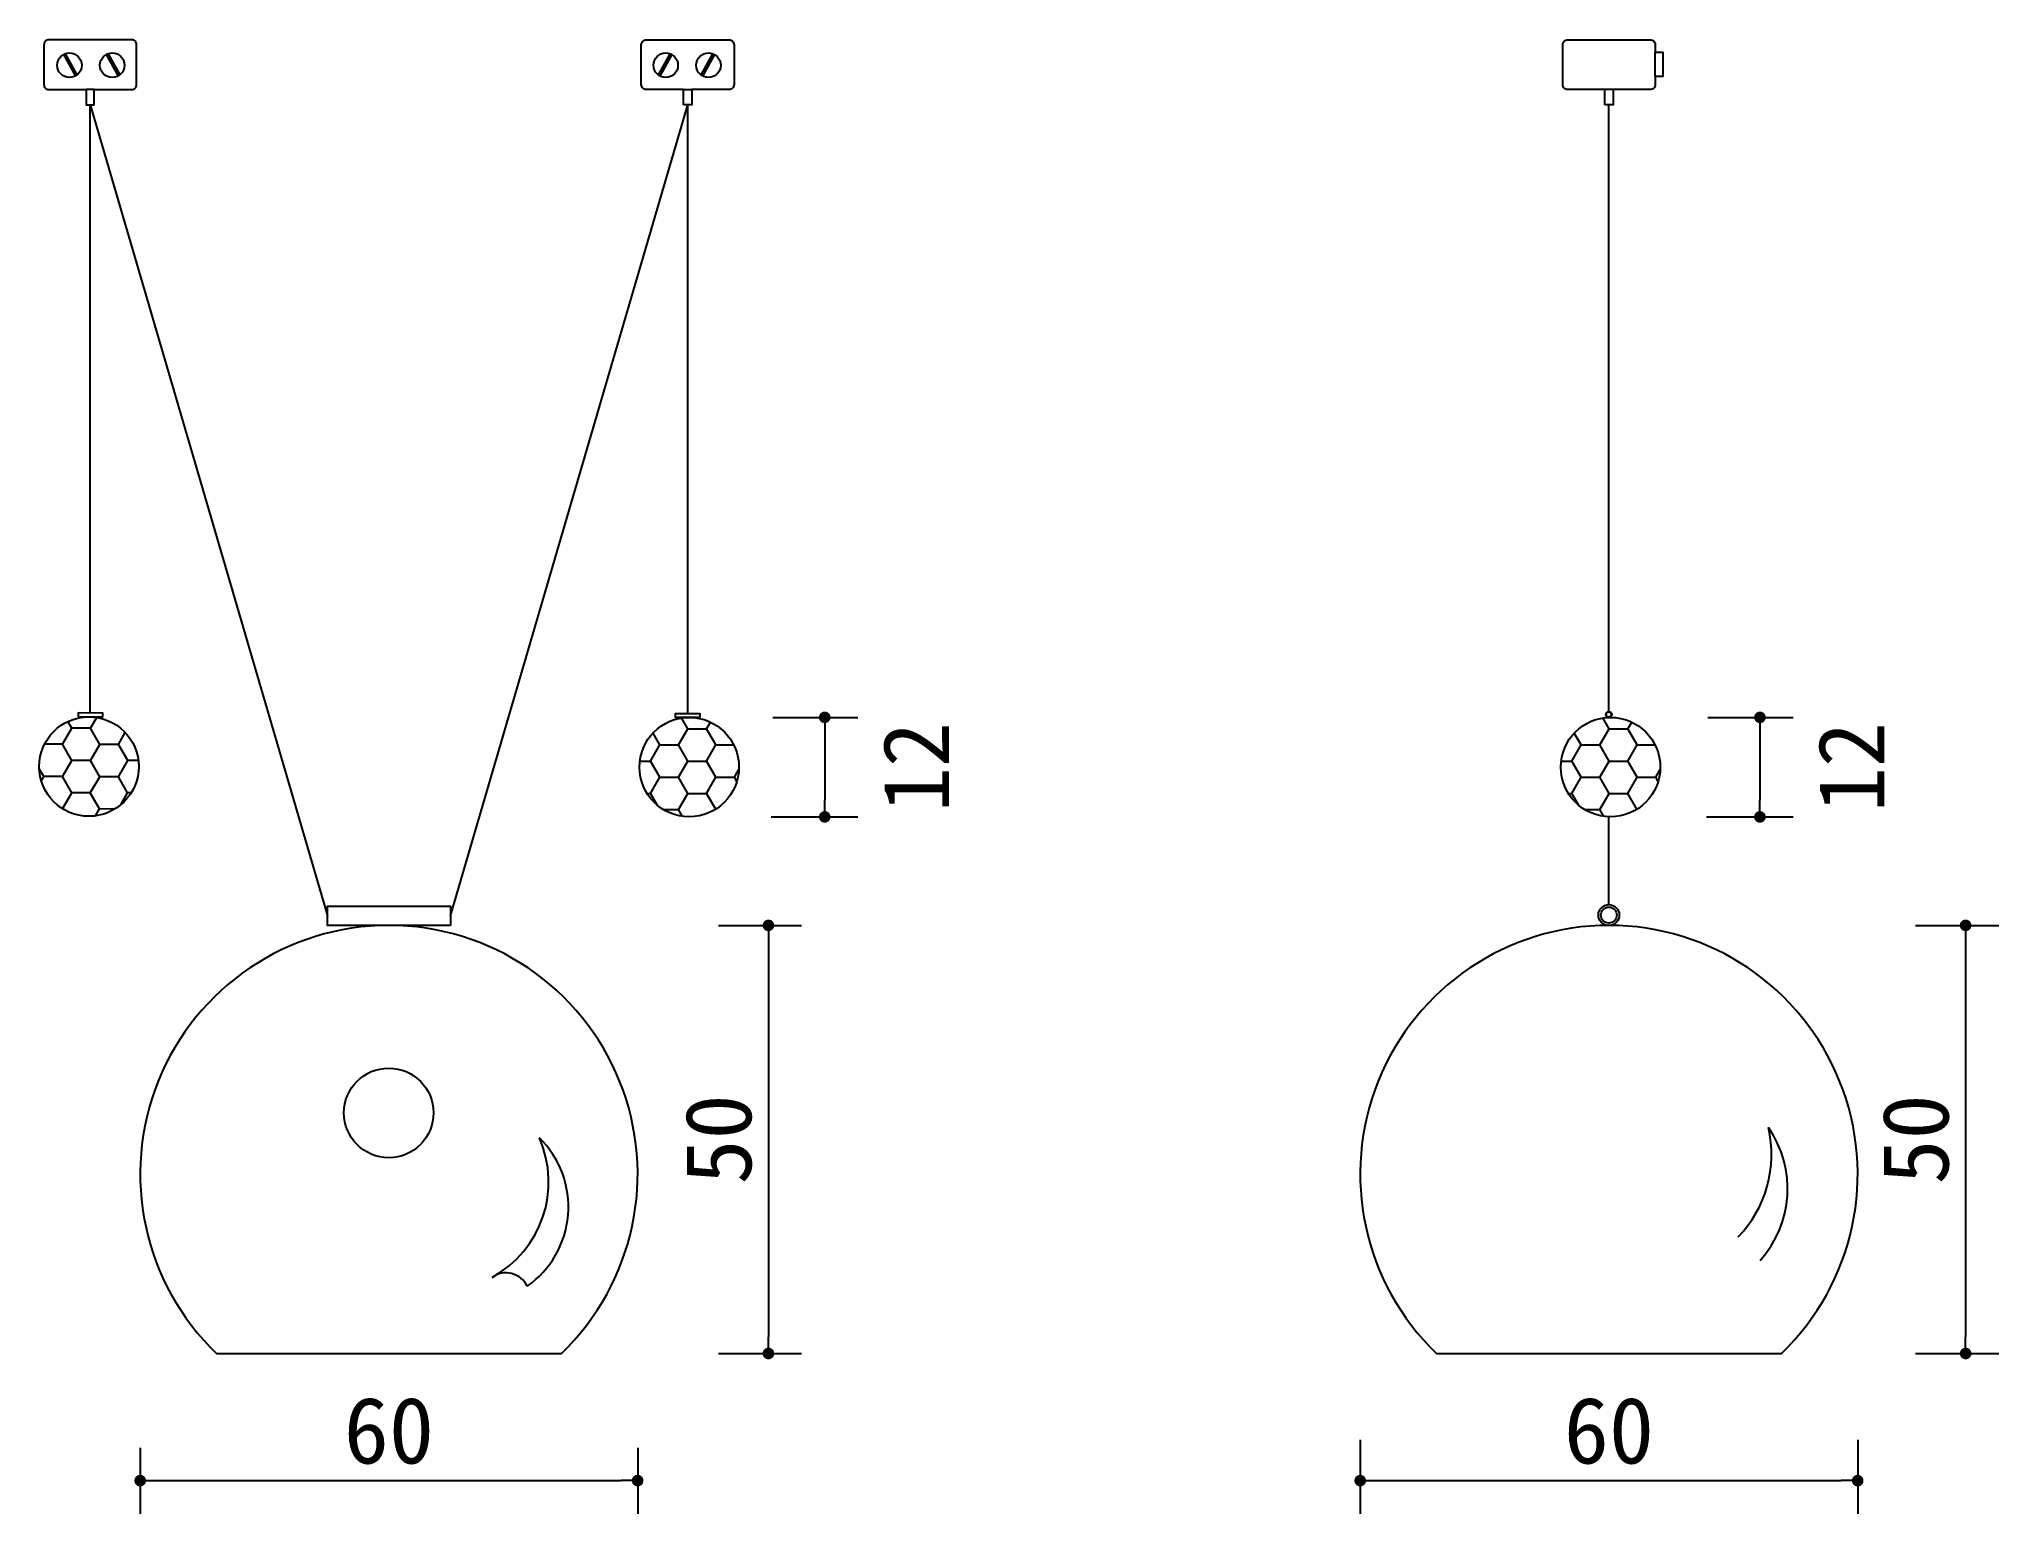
# Model space of a CAD drawing. Extents: x 55 to 291, y 116 to 294.
import ezdxf

# ---------------------------------------------------------------- set-up
doc = ezdxf.new("R2010")
doc.units = 0
doc.header["$MEASUREMENT"] = 0
doc.layers.get('0').update_dxf_attribs({"linetype": 'CONTINUOUS'})
doc.layers.get('DEFPOINTS').update_dxf_attribs({"linetype": 'CONTINUOUS'})
for name, color, linetype in [('3', 3, 'CONTINUOUS'), ('4', 4, 'CONTINUOUS'), ('BH', 3, 'CONTINUOUS'), ('DIM', 3, 'CONTINUOUS')]:
    doc.layers.add(name, color=color, linetype=linetype)
doc.styles.add('HZ', font='')
doc.styles.get('HZ').set_extended_font_data('仿宋_GB2312')
doc.dimstyles.get("Standard").update_dxf_attribs({"dimtxt": 0.18, "dimasz": 0.18, "dimexe": 0.18, "dimexo": 0.0625, "dimgap": 0.09, "dimtad": 0, "dimtih": 1, "dimtoh": 1, "dimdec": 4, "dimzin": 0, "dimtxsty": 'STANDARD', "dimcen": 0.09, "dimazin": 3, "dimtfac": 1, "dimtdec": 4, "dimtofl": 0, "dimtmove": 0, "dimatfit": 3, "dimtolj": 1, "dimtzin": 0})

# ---------------------------------------------------------------- blocks, each defined once
blk = doc.blocks.new('_DOT')
at = {"color": 0, "linetype": 'BYBLOCK'}
blk.add_line((-0.35, 0), (-1, 0), dxfattribs=at)
at = {"color": 0, "linetype": 'BYBLOCK', "const_width": 0.35}
blk.add_lwpolyline([(-0.175, 0, 1), (0.175, 0, 1)], format="xyb", close=True, dxfattribs=at)
blk = doc.blocks.new('*D7')
at = {"linetype": 'BYBLOCK'}
for p, q in [((137.7, 212.23), (147.96, 212.23)), ((143.96, 210.23), (143.96, 202.23)), ((137.51, 200.23), (147.96, 200.23))]:
    blk.add_line(p, q, dxfattribs=at)
at = {"layer": 'DEFPOINTS', "color": 0, "linetype": 'BYBLOCK'}
for p in [(133.7, 212.23), (133.51, 200.23), (143.96, 200.23)]:
    blk.add_point(p, dxfattribs=at)
at = {"linetype": 'BYBLOCK', "xscale": 2, "yscale": 2, "zscale": 2}
for p, rotation in [((143.96, 212.23), 90), ((143.96, 200.23), 270)]:
    blk.add_blockref('_DOT', p, dxfattribs=dict(at, rotation=rotation))
at = {"color": 0, "linetype": 'BYBLOCK', "insert": (154.96, 206.23), "char_height": 8, "attachment_point": 5, "rotation": 90, "style": 'HZ'}
blk.add_mtext('\\A1;12', dxfattribs=at)
blk = doc.blocks.new('*D8')
at = {"linetype": 'BYBLOCK'}
for p, q in [((137.03, 187.15), (147.06, 187.15)), ((143.06, 185.15), (143.06, 137.53)), ((137.03, 135.53), (147.06, 135.53))]:
    blk.add_line(p, q, dxfattribs=at)
at = {"layer": 'DEFPOINTS', "color": 0, "linetype": 'BYBLOCK'}
for p in [(133.03, 187.15), (133.03, 135.53), (143.06, 135.53)]:
    blk.add_point(p, dxfattribs=at)
at = {"linetype": 'BYBLOCK', "xscale": 2, "yscale": 2, "zscale": 2}
for p, rotation in [((143.06, 187.15), 90), ((143.06, 135.53), 270)]:
    blk.add_blockref('_DOT', p, dxfattribs=dict(at, rotation=rotation))
at = {"color": 0, "linetype": 'BYBLOCK', "insert": (137.06, 161.34), "char_height": 8, "attachment_point": 5, "rotation": 90, "style": 'HZ'}
blk.add_mtext('\\A1;50', dxfattribs=at)
blk = doc.blocks.new('*D10')
at = {"linetype": 'BYBLOCK'}
for p, q in [((281.42, 187.15), (291.45, 187.15)), ((287.45, 185.15), (287.45, 137.53)), ((281.42, 135.53), (291.45, 135.53))]:
    blk.add_line(p, q, dxfattribs=at)
at = {"layer": 'DEFPOINTS', "color": 0, "linetype": 'BYBLOCK'}
for p in [(277.42, 187.15), (277.42, 135.53), (287.45, 135.53)]:
    blk.add_point(p, dxfattribs=at)
at = {"linetype": 'BYBLOCK', "xscale": 2, "yscale": 2, "zscale": 2}
for p, rotation in [((287.45, 187.15), 90), ((287.45, 135.53), 270)]:
    blk.add_blockref('_DOT', p, dxfattribs=dict(at, rotation=rotation))
at = {"color": 0, "linetype": 'BYBLOCK', "insert": (281.45, 161.34), "char_height": 8, "attachment_point": 5, "rotation": 90, "style": 'HZ'}
blk.add_mtext('\\A1;50', dxfattribs=at)
blk = doc.blocks.new('*D9')
at = {"linetype": 'BYBLOCK'}
for p, q in [((67.29, 116.16), (67.29, 108.21)), ((127.29, 116.16), (127.29, 108.21)), ((69.29, 112.21), (125.29, 112.21))]:
    blk.add_line(p, q, dxfattribs=at)
at = {"layer": 'DEFPOINTS', "color": 0, "linetype": 'BYBLOCK'}
for p in [(67.29, 120.16), (127.29, 120.16), (127.29, 112.21)]:
    blk.add_point(p, dxfattribs=at)
at = {"linetype": 'BYBLOCK', "xscale": 2, "yscale": 2, "zscale": 2, "rotation": 180}
blk.add_blockref('_DOT', (67.29, 112.21), dxfattribs=at)
at = {"linetype": 'BYBLOCK', "xscale": 2, "yscale": 2, "zscale": 2}
blk.add_blockref('_DOT', (127.29, 112.21), dxfattribs=at)
at = {"color": 0, "linetype": 'BYBLOCK', "insert": (97.29, 118.21), "char_height": 8, "attachment_point": 5, "style": 'HZ'}
blk.add_mtext('\\A1;60', dxfattribs=at)
blk = doc.blocks.new('*D11')
at = {"linetype": 'BYBLOCK'}
for p, q in [((214.43, 117.13), (214.43, 108.21)), ((274.43, 117.13), (274.43, 108.21)), ((216.43, 112.21), (272.43, 112.21))]:
    blk.add_line(p, q, dxfattribs=at)
at = {"layer": 'DEFPOINTS', "color": 0, "linetype": 'BYBLOCK'}
for p in [(214.43, 121.13), (274.43, 121.13), (274.43, 112.21)]:
    blk.add_point(p, dxfattribs=at)
at = {"linetype": 'BYBLOCK', "xscale": 2, "yscale": 2, "zscale": 2, "rotation": 180}
blk.add_blockref('_DOT', (214.43, 112.21), dxfattribs=at)
at = {"linetype": 'BYBLOCK', "xscale": 2, "yscale": 2, "zscale": 2}
blk.add_blockref('_DOT', (274.43, 112.21), dxfattribs=at)
at = {"color": 0, "linetype": 'BYBLOCK', "insert": (244.43, 118.21), "char_height": 8, "attachment_point": 5, "style": 'HZ'}
blk.add_mtext('\\A1;60', dxfattribs=at)
blk = doc.blocks.new('*D13')
at = {"linetype": 'BYBLOCK'}
for p, q in [((143.59, 212.23), (153.86, 212.23)), ((149.86, 210.23), (149.86, 202.23)), ((143.4, 200.23), (153.86, 200.23))]:
    blk.add_line(p, q, dxfattribs=at)
at = {"layer": 'DEFPOINTS', "color": 0, "linetype": 'BYBLOCK'}
for p in [(139.59, 212.23), (139.4, 200.23), (149.86, 200.23)]:
    blk.add_point(p, dxfattribs=at)
at = {"linetype": 'BYBLOCK', "xscale": 2, "yscale": 2, "zscale": 2}
for p, rotation in [((149.86, 212.23), 90), ((149.86, 200.23), 270)]:
    blk.add_blockref('_DOT', p, dxfattribs=dict(at, rotation=rotation))
at = {"color": 0, "linetype": 'BYBLOCK', "insert": (160.86, 206.23), "char_height": 8, "attachment_point": 5, "rotation": 90, "style": 'HZ'}
blk.add_mtext('\\A1;12', dxfattribs=at)

msp = doc.modelspace()

# ---------------------------------------------------------------- hatches: boundary and pattern name
at = {"layer": 'BH'}
h = msp.add_hatch(dxfattribs=at)
h.set_pattern_fill('HONEY', color=256, scale=18, style=0)
h.set_pattern_definition([(179.89164, (469.7275, 243.2787), (-3.371309, 1.954937), [2.25, -4.5]), (59.89164, (469.7275, 243.2787), (3.378679, 1.942171), [2.25, -4.5]), (119.89164, (469.7275, 243.2787), (0.0073705, 3.897107), [-4.5, 2.25])])
h.paths.add_polyline_path([(55.11, 206.3, 1), (67.11, 206.3, 0.404401), (61.31, 212.29), (60.93, 212.29, 0.405501)])
h = msp.add_hatch(dxfattribs=at)
h.set_pattern_fill('HONEY', color=256, scale=18, style=0)
h.set_pattern_definition([(0, (-275.0367, 243.983), (3.375, 1.948557), [2.25, -4.5]), (120, (-275.0367, 243.983), (-3.375, 1.948557), [2.25, -4.5]), (60, (-275.0367, 243.983), (7e-09, 3.897114), [-4.5, 2.25])])
h.paths.add_polyline_path([(133.7, 212.23), (133.32, 212.23, 0.404951), (127.51, 206.23, 1), (139.51, 206.23, 0.404951)])
h = msp.add_hatch(dxfattribs=at)
h.set_pattern_fill('HONEY', color=256, scale=18, style=0)
h.set_pattern_definition([(0, (-163.9214, 243.983), (3.375, 1.948557), [2.25, -4.5]), (120, (-163.9214, 243.983), (-3.375, 1.948557), [2.25, -4.5]), (60, (-163.9214, 243.983), (7e-09, 3.897114), [-4.5, 2.25])])
h.paths.add_polyline_path([(244.82, 212.23), (244.43, 212.23, 0.404951), (238.62, 206.23, 1), (250.62, 206.23, 0.404951)])

# ---------------------------------------------------------------- linework, layer by layer
at = {"layer": '3'}
for p, q in [((58.04, 292.16), (59.47, 289.56)), ((58.04, 292.16), (59.47, 289.56)), ((58.26, 292.25), (59.67, 289.69)), ((58.26, 292.25), (59.67, 289.69)), ((63.2, 292.16), (64.63, 289.56)), ((63.2, 292.16), (64.63, 289.56)), ((63.42, 292.25), (64.83, 289.69)), ((63.42, 292.25), (64.83, 289.69)), ((131.17, 292.25), (129.76, 289.69)), ((131.17, 292.25), (129.76, 289.69)), ((131.39, 292.16), (129.96, 289.56)), ((131.39, 292.16), (129.96, 289.56)), ((136.33, 292.25), (134.92, 289.69)), ((136.33, 292.25), (134.92, 289.69)), ((136.55, 292.16), (135.12, 289.56)), ((136.55, 292.16), (135.12, 289.56)), ((250.02, 289.52), (250.02, 292.44)), ((61.76, 287.93), (60.78, 287.93)), ((61.76, 287.93), (60.78, 287.93)), ((132.83, 287.93), (133.81, 287.93)), ((132.83, 287.93), (133.81, 287.93)), ((244.92, 287.93), (243.95, 287.93))]:
    msp.add_line(p, q, dxfattribs=at)
msp.add_lwpolyline([(248.01, 294), (248.01, 294), (248.01, 294), (248.01, 294)], close=True, dxfattribs=at)
for centre, radius in [((58.76, 290.86), 1.48), ((58.76, 290.86), 1.48), ((63.92, 290.86), 1.48), ((63.92, 290.86), 1.48), ((130.67, 290.86), 1.48), ((130.67, 290.86), 1.48), ((135.83, 290.86), 1.48), ((135.83, 290.86), 1.48), ((244.41, 212.58), 0.31), ((244.42, 188.39), 0.959), ((97.27, 164.54), 5.4)]:
    msp.add_circle(centre, radius, dxfattribs=at)
for centre, radius, start, end in [((103.45, 156.21), 13.11, 298.5894, 23.8671), ((107.28, 153.19), 11.66, 304.9707, 45.5509), ((249.77, 159.52), 14.27, 315.8688, 13.142), ((253.04, 155.39), 12.94, 318.0248, 34.7244), ((111.41, 142.43), 2.82, 25.371, 126.5857)]:
    msp.add_arc(centre, radius, start, end, dxfattribs=at)
at = {"layer": '4'}
for p, q in [((61.27, 212.69), (61.27, 286.08)), ((61.27, 212.69), (61.27, 286.08)), ((61.27, 286.08), (89.88, 188.3)), ((104.71, 188.3), (133.32, 286.08)), ((133.32, 212.69), (133.32, 286.08)), ((133.32, 212.69), (133.32, 286.08)), ((244.43, 212.93), (244.43, 286.08)), ((244.42, 189.65), (244.42, 200.23)), ((76.49, 135.53), (118.09, 135.53)), ((223.63, 135.53), (265.23, 135.53))]:
    msp.add_line(p, q, dxfattribs=at)
for points in [[(61.76, 286.08), (61.76, 287.93), (66.26, 287.93, 0.414214), (66.86, 288.53), (66.86, 293.33, 0.414214), (66.26, 293.93), (56.28, 293.93, 0.414214), (55.68, 293.33), (55.68, 288.53, 0.414214), (56.28, 287.93), (60.78, 287.93), (60.78, 286.08)], [(132.83, 286.08), (132.83, 287.93), (128.33, 287.93, -0.414214), (127.73, 288.53), (127.73, 293.33, -0.414214), (128.33, 293.93), (138.31, 293.93, -0.414214), (138.91, 293.33), (138.91, 288.53, -0.414214), (138.31, 287.93), (133.81, 287.93), (133.81, 286.08)]]:
    msp.add_lwpolyline(points, format="xyb", dxfattribs=at)
for points in [[(61.76, 286.08), (61.76, 287.93), (66.26, 287.93, 0.414214), (66.86, 288.53), (66.86, 293.33, 0.414214), (66.26, 293.93), (56.28, 293.93, 0.414214), (55.68, 293.33), (55.68, 288.53, 0.414214), (56.28, 287.93), (60.78, 287.93), (60.78, 286.08)], [(132.83, 286.08), (132.83, 287.93), (128.33, 287.93, -0.414214), (127.73, 288.53), (127.73, 293.33, -0.414214), (128.33, 293.93), (138.31, 293.93, -0.414214), (138.91, 293.33), (138.91, 288.53, -0.414214), (138.31, 287.93), (133.81, 287.93), (133.81, 286.08)], [(243.95, 286.08), (243.95, 287.93), (239.45, 287.93, -0.414214), (238.85, 288.53), (238.85, 293.33, -0.414214), (239.45, 293.93), (249.42, 293.93, -0.414214), (250.02, 293.33), (250.02, 292.44), (250.91, 292.44), (250.91, 289.52), (250.02, 289.52), (250.02, 288.53, -0.414214), (249.42, 287.93), (244.92, 287.93), (244.92, 286.08)]]:
    msp.add_lwpolyline(points, format="xyb", close=True, dxfattribs=at)
for points in [[(59.83, 212.3), (62.8, 212.29), (62.8, 212.75), (59.83, 212.76)], [(134.8, 212.23), (131.84, 212.23), (131.84, 212.69), (134.8, 212.69)], [(104.71, 187.15), (89.88, 187.15), (89.88, 189.46), (104.71, 189.46)]]:
    msp.add_lwpolyline(points, close=True, dxfattribs=at)
for centre, radius in [((244.41, 212.58), 0.355), ((61.11, 206.3), 6), ((133.51, 206.23), 6), ((244.62, 206.23), 6), ((244.42, 188.39), 1.26)]:
    msp.add_circle(centre, radius, dxfattribs=at)
for centre in [(97.29, 157.15), (244.43, 157.15)]:
    msp.add_arc(centre, 30, 313.895, 226.105, dxfattribs=at)

# ---------------------------------------------------------------- dimensions: what is measured, and where the dimension line sits
at = {"layer": '3'}
for base, p1, p2, picture, middle, set_off in [((149.86, 200.23), (139.59, 212.23), (139.4, 200.23), '*D7', (160.86, 206.23), (5.89, 0)), ((262.64, 200.23), (252.37, 212.23), (252.18, 200.23), '*D13', (273.64, 206.23), (112.78, 0))]:
    dim = msp.add_linear_dim(base=base, p1=p1, p2=p2, angle=90, text='12', dimstyle='STANDARD', override={"dimscale": 4, "dimtxt": 2, "dimasz": 0.5, "dimexe": 1, "dimexo": 1, "dimgap": 0.5, "dimtad": 1, "dimtih": 0, "dimtoh": 0, "dimdec": 0, "dimtxsty": 'HZ', "dimblk1": 'DOT', "dimblk2": 'DOT', "dimsah": 1, "dimcen": 0, "dimclrd": 256, "dimclre": 256, "dimtfac": 0.5, "dimtdec": 0, "dimtofl": 1}, dxfattribs=at)
    dim.commit()
    dim.dimension.update_dxf_attribs({"geometry": picture, "text_midpoint": middle, "insert": set_off})
at = {"layer": 'DIM'}
for base, p1, p2, picture, middle in [((143.06, 135.53), (133.03, 187.15), (133.03, 135.53), '*D8', (137.06, 161.34)), ((287.45, 135.53), (277.42, 187.15), (277.42, 135.53), '*D10', (281.45, 161.34))]:
    dim = msp.add_linear_dim(base=base, p1=p1, p2=p2, angle=90, text='50', dimstyle='STANDARD', override={"dimscale": 4, "dimtxt": 2, "dimasz": 0.5, "dimexe": 1, "dimexo": 1, "dimgap": 0.5, "dimtad": 1, "dimtih": 0, "dimtoh": 0, "dimdec": 0, "dimtxsty": 'HZ', "dimblk1": 'DOT', "dimblk2": 'DOT', "dimsah": 1, "dimcen": 0, "dimclrd": 256, "dimclre": 256, "dimtfac": 0.5, "dimtdec": 0, "dimtofl": 1}, dxfattribs=at)
    dim.commit()
    dim.dimension.update_dxf_attribs({"geometry": picture, "text_midpoint": middle})
for base, p1, p2, picture, middle in [((127.29, 120.2), (67.29, 128.15), (127.29, 128.15), '*D9', (97.29, 126.2)), ((274.43, 120.2), (214.43, 129.11), (274.43, 129.11), '*D11', (244.43, 126.2))]:
    dim = msp.add_linear_dim(base=base, p1=p1, p2=p2, text='60', dimstyle='STANDARD', override={"dimscale": 4, "dimtxt": 2, "dimasz": 0.5, "dimexe": 1, "dimexo": 1, "dimgap": 0.5, "dimtad": 1, "dimtih": 0, "dimtoh": 0, "dimdec": 0, "dimtxsty": 'HZ', "dimblk1": 'DOT', "dimblk2": 'DOT', "dimsah": 1, "dimcen": 0, "dimclrd": 256, "dimclre": 256, "dimtfac": 0.5, "dimtdec": 0, "dimtofl": 1}, dxfattribs=at)
    dim.commit()
    dim.dimension.update_dxf_attribs({"geometry": picture, "text_midpoint": middle, "insert": (0, 7.99)})

doc.saveas('drawing.dxf')
